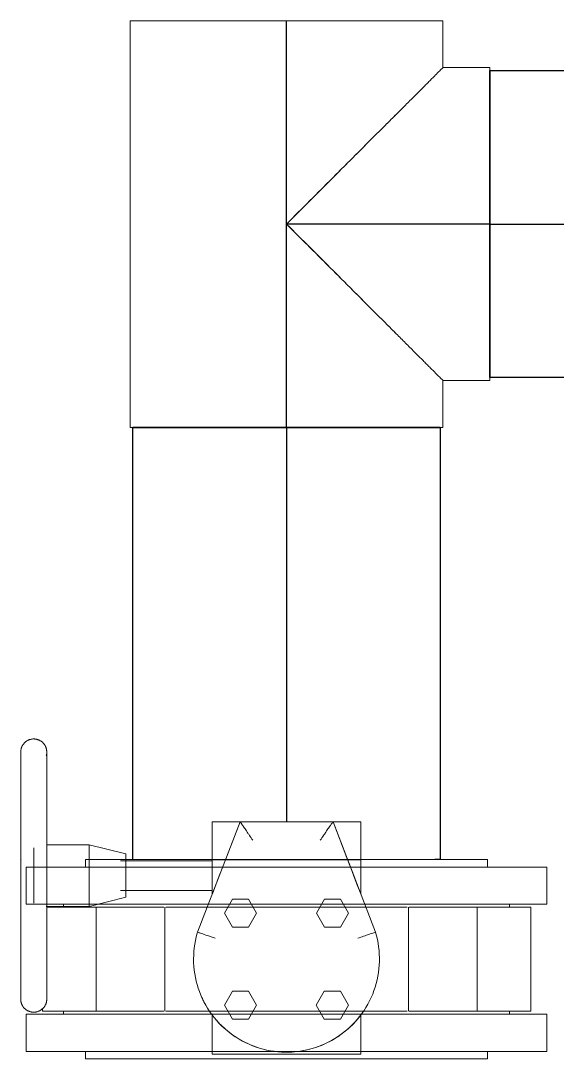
# Model space of a CAD drawing. Extents: x 0 to 160756, y 0 to 229247.
# Drawn here: x 46507 to 46796, y 70421 to 70978 of the extents above; entities that cross this region are included whole.
import ezdxf

# ---------------------------------------------------------------- set-up
doc = ezdxf.new("R2010")
doc.units = 0
doc.header["$LTSCALE"] = 10
for name, color, linetype, lineweight in [('XCM7P30CDA$0$M-PIPE--14', 252, 'Continuous', 13), ('XCM7P30CDA$0$M-PIPE--15', 252, 'Continuous', 9), ('XCM7P30CDA$0$細線', 252, 'Continuous', 5)]:
    doc.layers.add(name, color=color, linetype=linetype, lineweight=lineweight)
doc.layers.add('XCM7P30CDA$0$U-CDA-PIPE', color=252, linetype='Continuous')

# ---------------------------------------------------------------- blocks, each defined once
blk = doc.blocks.new('XCM7P30CDA$0$Butterfly-Valve-150A-手輪 - 150A-V258-閥組')
at = {"layer": 'XCM7P30CDA$0$M-PIPE--15'}
for p, q in [((166809.02, -5490.65), (166809.02, -5543.43)), ((166823.02, -5557.15), (166823.02, -5490.65)), ((166655.02, -5528.15), (166632.18, -5587.62)), ((166640.02, -5528.15), (166640.02, -5567.2)), ((166647.52, -5528.15), (166640.02, -5528.15)), ((166640.02, -5528.15), (166647.52, -5528.15)), ((166640.02, -5528.15), (166640.02, -5567.2)), ((166647.52, -5528.15), (166648.59, -5528.15)), ((166647.52, -5547.68), (166655.02, -5528.15)), ((166648.59, -5528.15), (166655.02, -5528.15)), ((166705.02, -5528.15), (166655.02, -5528.15)), ((166727.86, -5587.62), (166705.02, -5528.15)), ((166705.02, -5528.15), (166711.45, -5528.15)), ((166705.02, -5528.15), (166715.02, -5554.19)), ((166711.45, -5528.15), (166715.02, -5528.15)), ((166719.35, -5528.15), (166715.02, -5528.15)), ((166715.02, -5528.15), (166720.02, -5528.15)), ((166720.02, -5567.2), (166720.02, -5528.15)), ((166786.27, -5540.53), (166766.4, -5545.53)), ((166809.15, -5540.53), (166786.27, -5540.53)), ((166786.27, -5540.53), (166786.27, -5573.78)), ((166786.27, -5548.68), (166786.27, -5540.53)), ((166816.02, -5572.06), (166816.02, -5542.25)), ((166766.4, -5568.78), (166766.4, -5545.53)), ((166766.4, -5545.53), (166766.4, -5547.92)), ((166769.33, -5549.15), (166720.02, -5549.15)), ((166720.02, -5559.14), (166720.02, -5549.42)), ((166720.02, -5549.42), (166720.02, -5559.14)), ((166766.4, -5549.42), (166766.4, -5554.27)), ((166816.02, -5549.81), (166816.02, -5564.49)), ((166720.02, -5564.88), (166720.02, -5559.22)), ((166720.02, -5559.22), (166720.02, -5564.88)), ((166766.4, -5560.04), (166766.4, -5564.88)), ((166823.02, -5623.65), (166823.02, -5557.15)), ((166720.02, -5565.15), (166769.33, -5565.15)), ((166786.27, -5573.78), (166786.27, -5565.62)), ((166646.61, -5577.4), (166650.94, -5569.9)), ((166650.94, -5569.9), (166659.6, -5569.9)), ((166659.6, -5569.9), (166663.93, -5577.4)), ((166696.11, -5577.4), (166700.44, -5569.9)), ((166700.44, -5569.9), (166709.1, -5569.9)), ((166709.1, -5569.9), (166713.43, -5577.4)), ((166766.4, -5566.38), (166766.4, -5568.78)), ((166766.4, -5568.78), (166786.27, -5573.78)), ((166809.02, -5570.88), (166809.02, -5592.03)), ((166548.67, -5574.15), (166548.67, -5630.15)), ((166548.67, -5574.15), (166548.67, -5630.15)), ((166548.67, -5574.15), (166549.76, -5574.15)), ((166549.87, -5574.15), (166548.89, -5574.15)), ((166549.84, -5574.15), (166577.47, -5574.15)), ((166549.9, -5574.15), (166559.98, -5574.15)), ((166563.3, -5574.15), (166549.92, -5574.15)), ((166560.01, -5574.15), (166550.16, -5574.15)), ((166558.01, -5574.15), (166559.96, -5574.15)), ((166559.96, -5574.15), (166558.01, -5574.15)), ((166558.01, -5574.15), (166574.74, -5574.15)), ((166576.13, -5574.15), (166558.01, -5574.15)), ((166564.23, -5574.15), (166563.3, -5574.15)), ((166573.31, -5574.15), (166568.79, -5574.15)), ((166576.33, -5574.15), (166577.33, -5574.15)), ((166577.47, -5574.15), (166587.38, -5574.15)), ((166577.47, -5574.15), (166577.47, -5630.15)), ((166590.02, -5574.15), (166592.38, -5574.15)), ((166614.48, -5574.15), (166614.48, -5630.15)), ((166615.18, -5574.15), (166617.32, -5574.15)), ((166617.32, -5574.15), (166637.38, -5574.15)), ((166623.82, -5574.15), (166633.48, -5574.15)), ((166637.38, -5574.15), (166623.82, -5574.15)), ((166722.66, -5574.15), (166742.84, -5574.15)), ((166736.22, -5574.15), (166722.66, -5574.15)), ((166726.56, -5574.15), (166736.22, -5574.15)), ((166742.84, -5574.15), (166744.9, -5574.15)), ((166745.56, -5630.15), (166745.56, -5574.15)), ((166766.95, -5574.15), (166770.02, -5574.15)), ((166772.49, -5574.15), (166782.39, -5574.15)), ((166782.39, -5574.15), (166809.19, -5574.15)), ((166782.39, -5574.15), (166782.39, -5630.15)), ((166782.71, -5574.15), (166783.71, -5574.15)), ((166802.03, -5574.15), (166783.91, -5574.15)), ((166785.3, -5574.15), (166802.03, -5574.15)), ((166786.27, -5573.78), (166809.27, -5573.78)), ((166791.4, -5574.15), (166786.73, -5574.15)), ((166796.95, -5574.15), (166795.79, -5574.15)), ((166809.2, -5574.15), (166796.95, -5574.15)), ((166809.2, -5574.15), (166800.04, -5574.15)), ((166800.06, -5574.15), (166809.21, -5574.15)), ((166800.08, -5574.15), (166802.03, -5574.15)), ((166802.03, -5574.15), (166800.08, -5574.15)), ((166650.94, -5584.9), (166646.61, -5577.4)), ((166663.93, -5577.4), (166659.6, -5584.9)), ((166700.44, -5584.9), (166696.11, -5577.4)), ((166713.43, -5577.4), (166709.1, -5584.9)), ((166659.6, -5584.9), (166650.94, -5584.9)), ((166709.1, -5584.9), (166700.44, -5584.9)), ((166809.02, -5613.61), (166809.02, -5623.65)), ((166646.71, -5626.9), (166651.04, -5619.4)), ((166651.04, -5619.4), (166659.7, -5619.4)), ((166659.7, -5619.4), (166664.03, -5626.9)), ((166696.11, -5626.9), (166700.44, -5619.4)), ((166700.44, -5619.4), (166709.1, -5619.4)), ((166709.1, -5619.4), (166713.43, -5626.9)), ((166651.04, -5634.4), (166646.71, -5626.9)), ((166664.03, -5626.9), (166659.7, -5634.4)), ((166700.44, -5634.4), (166696.11, -5626.9)), ((166713.43, -5626.9), (166709.1, -5634.4)), ((166549.76, -5630.15), (166548.67, -5630.15)), ((166548.89, -5630.15), (166549.87, -5630.15)), ((166577.47, -5630.15), (166549.84, -5630.15)), ((166559.98, -5630.15), (166549.9, -5630.15)), ((166549.92, -5630.15), (166563.3, -5630.15)), ((166550.16, -5630.15), (166560.01, -5630.15)), ((166558.01, -5630.15), (166559.96, -5630.15)), ((166559.96, -5630.15), (166558.01, -5630.15)), ((166558.01, -5630.15), (166576.13, -5630.15)), ((166574.74, -5630.15), (166558.01, -5630.15)), ((166563.3, -5630.15), (166564.23, -5630.15)), ((166568.79, -5630.15), (166573.31, -5630.15)), ((166577.33, -5630.15), (166576.33, -5630.15)), ((166587.38, -5630.15), (166577.47, -5630.15)), ((166592.38, -5630.15), (166590.02, -5630.15)), ((166617.32, -5630.15), (166615.18, -5630.15)), ((166638.83, -5630.15), (166617.32, -5630.15)), ((166623.82, -5630.15), (166638.48, -5630.15)), ((166633.48, -5630.15), (166623.82, -5630.15)), ((166640.02, -5632.15), (166640.02, -5653.15)), ((166640.02, -5632.15), (166640.02, -5653.15)), ((166720.02, -5653.15), (166720.02, -5632.15)), ((166742.84, -5630.15), (166721.31, -5630.15)), ((166721.56, -5630.15), (166736.22, -5630.15)), ((166736.22, -5630.15), (166726.56, -5630.15)), ((166744.9, -5630.15), (166742.84, -5630.15)), ((166770.02, -5630.15), (166766.95, -5630.15)), ((166782.39, -5630.15), (166772.49, -5630.15)), ((166796.95, -5630.15), (166782.39, -5630.15)), ((166783.71, -5630.15), (166782.71, -5630.15)), ((166783.91, -5630.15), (166802.03, -5630.15)), ((166802.03, -5630.15), (166785.3, -5630.15)), ((166786.73, -5630.15), (166791.4, -5630.15)), ((166795.79, -5630.15), (166796.95, -5630.15)), ((166800.04, -5630.15), (166811.18, -5630.15)), ((166811.37, -5630.15), (166800.06, -5630.15)), ((166800.08, -5630.15), (166802.03, -5630.15)), ((166802.03, -5630.15), (166800.08, -5630.15)), ((166811.37, -5630.15), (166811.37, -5628.73)), ((166811.37, -5630.15), (166811.37, -5628.73)), ((166659.7, -5634.4), (166651.04, -5634.4)), ((166709.1, -5634.4), (166700.44, -5634.4)), ((166647.52, -5653.15), (166640.02, -5653.15)), ((166640.02, -5653.15), (166647.52, -5653.15)), ((166656.89, -5653.15), (166647.52, -5653.15)), ((166656.12, -5653.15), (166663.92, -5653.15)), ((166663.92, -5653.15), (166656.12, -5653.15)), ((166703.15, -5653.15), (166656.89, -5653.15)), ((166696.12, -5653.15), (166703.92, -5653.15)), ((166703.92, -5653.15), (166696.12, -5653.15)), ((166715.02, -5653.15), (166703.15, -5653.15)), ((166720.02, -5653.15), (166715.02, -5653.15)), ((166715.02, -5653.15), (166719.35, -5653.15))]:
    blk.add_line(p, q, dxfattribs=at)
at = {"layer": 'XCM7P30CDA$0$M-PIPE--15', "flags": 128}
for points in [[(166809.02, -5490.65), (166809.03, -5490.37), (166809.04, -5490.09), (166809.07, -5489.81), (166809.11, -5489.54), (166809.16, -5489.26), (166809.22, -5488.99), (166809.29, -5488.72), (166809.38, -5488.45), (166809.47, -5488.19), (166809.57, -5487.93), (166809.69, -5487.67), (166809.81, -5487.42), (166809.95, -5487.17), (166810.09, -5486.93), (166810.24, -5486.7), (166810.41, -5486.47), (166810.58, -5486.25), (166810.76, -5486.04), (166810.95, -5485.83), (166811.14, -5485.63), (166811.35, -5485.44), (166811.56, -5485.26), (166811.78, -5485.08), (166812.01, -5484.92), (166812.24, -5484.76), (166812.48, -5484.62), (166812.72, -5484.48), (166812.97, -5484.35), (166813.23, -5484.23), (166813.48, -5484.13), (166813.75, -5484.03), (166814.01, -5483.95), (166814.28, -5483.87), (166814.56, -5483.81), (166814.83, -5483.75), (166815.11, -5483.71), (166815.39, -5483.68), (166815.67, -5483.66), (166815.95, -5483.65), (166816.02, -5483.65)], [(166816.02, -5483.65), (166816.3, -5483.66), (166816.58, -5483.67), (166816.86, -5483.7), (166817.14, -5483.74), (166817.41, -5483.79), (166817.68, -5483.85), (166817.96, -5483.92), (166818.22, -5484.01), (166818.49, -5484.1), (166818.75, -5484.2), (166819, -5484.32), (166819.25, -5484.44), (166819.5, -5484.58), (166819.74, -5484.72), (166819.97, -5484.87), (166820.2, -5485.04), (166820.42, -5485.21), (166820.64, -5485.39), (166820.84, -5485.58), (166821.04, -5485.78), (166821.23, -5485.98), (166821.42, -5486.19), (166821.59, -5486.41), (166821.76, -5486.64), (166821.91, -5486.87), (166822.06, -5487.11), (166822.19, -5487.35), (166822.32, -5487.6), (166822.44, -5487.86), (166822.54, -5488.12), (166822.64, -5488.38), (166822.73, -5488.64), (166822.8, -5488.91), (166822.87, -5489.19), (166822.92, -5489.46), (166822.96, -5489.74), (166822.99, -5490.02), (166823.01, -5490.3), (166823.02, -5490.58), (166823.02, -5490.65)], [(166809.02, -5490.65), (166809.02, -5490.71), (166809.02, -5490.86), (166809.02, -5491.13), (166809.02, -5491.5), (166809.02, -5491.98), (166809.02, -5492.56), (166809.02, -5493.24), (166809.02, -5494.03), (166809.02, -5494.91), (166809.02, -5495.9), (166809.02, -5496.99), (166809.02, -5498.17), (166809.02, -5499.44), (166809.02, -5500.81), (166809.02, -5502.27), (166809.02, -5503.81), (166809.02, -5505.44), (166809.02, -5507.16), (166809.02, -5508.95), (166809.02, -5510.82), (166809.02, -5512.77), (166809.02, -5514.78), (166809.02, -5516.86), (166809.02, -5519.01), (166809.02, -5521.22), (166809.02, -5523.49), (166809.02, -5525.81), (166809.02, -5528.18), (166809.02, -5530.6), (166809.02, -5533.06), (166809.02, -5535.55), (166809.02, -5538.09), (166809.02, -5540.65), (166809.02, -5543.24), (166809.02, -5545.85), (166809.02, -5548.48), (166809.02, -5551.12), (166809.02, -5553.78), (166809.02, -5556.43), (166809.02, -5559.09), (166809.02, -5561.75), (166809.02, -5564.4), (166809.02, -5567.04), (166809.02, -5569.66), (166809.02, -5572.26), (166809.02, -5574.84), (166809.02, -5577.39), (166809.02, -5579.9), (166809.02, -5582.39), (166809.02, -5584.83), (166809.02, -5587.22), (166809.02, -5589.57), (166809.02, -5591.87), (166809.02, -5594.11), (166809.02, -5596.29), (166809.02, -5598.41), (166809.02, -5600.46), (166809.02, -5602.44), (166809.02, -5604.35), (166809.02, -5606.19), (166809.02, -5607.95), (166809.02, -5609.62), (166809.02, -5611.21), (166809.02, -5612.72), (166809.02, -5614.14), (166809.02, -5615.46), (166809.02, -5616.69), (166809.02, -5617.83), (166809.02, -5618.87), (166809.02, -5619.81), (166809.02, -5620.65), (166809.02, -5621.39), (166809.02, -5622.03), (166809.02, -5622.56), (166809.02, -5622.99), (166809.02, -5623.31), (166809.02, -5623.53), (166809.02, -5623.64), (166809.02, -5623.65)], [(166809.02, -5498.8), (166809.02, -5497.61), (166809.02, -5496.47), (166809.02, -5495.44), (166809.02, -5494.49), (166809.02, -5493.65), (166809.02, -5492.91), (166809.02, -5492.28), (166809.02, -5491.75), (166809.02, -5491.32), (166809.02, -5490.99), (166809.02, -5490.78), (166809.02, -5490.67), (166809.02, -5490.65)], [(166823.02, -5623.65), (166823.02, -5623.6), (166823.02, -5623.44), (166823.02, -5623.17), (166823.02, -5622.8), (166823.02, -5622.33), (166823.02, -5621.75), (166823.02, -5621.06), (166823.02, -5620.28), (166823.02, -5619.39), (166823.02, -5618.4), (166823.02, -5617.32), (166823.02, -5616.14), (166823.02, -5614.86), (166823.02, -5613.49), (166823.02, -5612.04), (166823.02, -5610.49), (166823.02, -5608.86), (166823.02, -5607.15), (166823.02, -5605.35), (166823.02, -5603.48), (166823.02, -5601.54), (166823.02, -5599.52), (166823.02, -5597.44), (166823.02, -5595.29), (166823.02, -5593.08), (166823.02, -5590.82), (166823.02, -5588.5), (166823.02, -5586.12), (166823.02, -5583.71), (166823.02, -5581.25), (166823.02, -5578.75), (166823.02, -5576.22), (166823.02, -5573.66), (166823.02, -5571.07), (166823.02, -5568.45), (166823.02, -5565.83), (166823.02, -5563.18), (166823.02, -5560.53), (166823.02, -5557.87), (166823.02, -5555.21), (166823.02, -5552.55), (166823.02, -5549.9), (166823.02, -5547.27), (166823.02, -5544.64), (166823.02, -5542.04), (166823.02, -5539.47), (166823.02, -5536.92), (166823.02, -5534.4), (166823.02, -5531.92), (166823.02, -5529.48), (166823.02, -5527.08), (166823.02, -5524.73), (166823.02, -5522.44), (166823.02, -5520.2), (166823.02, -5518.02), (166823.02, -5515.9), (166823.02, -5513.85), (166823.02, -5511.86), (166823.02, -5509.95), (166823.02, -5508.12), (166823.02, -5506.36), (166823.02, -5504.68), (166823.02, -5503.09), (166823.02, -5501.59), (166823.02, -5500.17), (166823.02, -5498.84), (166823.02, -5497.61), (166823.02, -5496.47), (166823.02, -5495.44), (166823.02, -5494.49), (166823.02, -5493.65), (166823.02, -5492.91), (166823.02, -5492.28), (166823.02, -5491.75), (166823.02, -5491.32), (166823.02, -5490.99), (166823.02, -5490.78), (166823.02, -5490.67), (166823.02, -5490.65)], [(166823.02, -5490.65), (166823.02, -5490.71), (166823.02, -5490.86), (166823.02, -5491.13), (166823.02, -5491.5), (166823.02, -5491.98), (166823.02, -5492.56), (166823.02, -5493.24), (166823.02, -5494.03), (166823.02, -5494.91), (166823.02, -5495.9), (166823.02, -5496.99), (166823.02, -5498.17), (166823.02, -5499.44), (166823.02, -5500.81), (166823.02, -5502.27), (166823.02, -5503.81), (166823.02, -5505.44), (166823.02, -5507.16), (166823.02, -5508.95), (166823.02, -5510.82), (166823.02, -5512.77), (166823.02, -5514.78), (166823.02, -5516.86), (166823.02, -5519.01), (166823.02, -5521.22), (166823.02, -5523.49), (166823.02, -5525.81), (166823.02, -5528.18), (166823.02, -5530.6), (166823.02, -5533.06), (166823.02, -5535.55), (166823.02, -5538.09), (166823.02, -5540.65), (166823.02, -5543.24), (166823.02, -5545.85), (166823.02, -5548.48), (166823.02, -5551.12), (166823.02, -5553.78), (166823.02, -5556.43), (166823.02, -5559.09)], [(166809.02, -5528.97), (166809.02, -5527.08), (166809.02, -5524.73), (166809.02, -5522.44), (166809.02, -5520.2), (166809.02, -5518.02), (166809.02, -5515.9), (166809.02, -5513.85), (166809.02, -5511.86), (166809.02, -5509.95), (166809.02, -5508.12), (166809.02, -5506.36), (166809.02, -5504.68), (166809.02, -5503.09), (166809.02, -5501.59), (166809.02, -5500.17), (166809.02, -5498.84)], [(166809.02, -5540.53), (166809.02, -5539.47), (166809.02, -5536.92), (166809.02, -5534.4), (166809.02, -5531.92), (166809.02, -5529.48)], [(166647.52, -5547.68), (166646.22, -5551.07), (166644.96, -5554.36), (166643.77, -5557.44), (166642.7, -5560.23), (166641.78, -5562.64), (166641.03, -5564.59), (166640.47, -5566.03), (166640.13, -5566.91)], [(166643.11, -5559.15), (166644.42, -5555.76), (166645.94, -5551.8), (166647.52, -5547.68)], [(166822.85, -5548.61), (166822.91, -5549.03), (166822.97, -5549.45), (166823, -5549.87), (166823.02, -5550.3), (166823.02, -5550.53)], [(166715.02, -5554.19), (166715.89, -5556.45), (166716.73, -5558.64)], [(166716.73, -5558.64), (166715.89, -5556.45), (166715.02, -5554.19)], [(166823.02, -5556.69), (166823.02, -5556.43), (166823.02, -5556.17), (166823.02, -5555.91), (166823.02, -5555.65), (166823.02, -5555.39), (166823.02, -5555.14), (166823.02, -5554.89), (166823.02, -5554.64), (166823.02, -5554.4), (166823.02, -5554.16), (166823.02, -5553.92), (166823.02, -5553.69), (166823.02, -5553.47), (166823.02, -5553.25), (166823.02, -5553.04), (166823.02, -5552.84), (166823.02, -5552.64), (166823.02, -5552.45), (166823.02, -5552.27), (166823.02, -5552.09), (166823.02, -5551.92), (166823.02, -5551.77), (166823.02, -5551.62), (166823.02, -5551.48), (166823.02, -5551.34), (166823.02, -5551.22), (166823.02, -5551.11), (166823.02, -5551), (166823.02, -5550.91), (166823.02, -5550.83), (166823.02, -5550.75), (166823.02, -5550.69), (166823.02, -5550.64), (166823.02, -5550.59), (166823.02, -5550.56), (166823.02, -5550.54), (166823.02, -5550.53), (166823.02, -5550.53)], [(166823.02, -5550.53), (166823.02, -5550.53), (166823.02, -5550.55), (166823.02, -5550.57), (166823.02, -5550.61), (166823.02, -5550.66), (166823.02, -5550.72), (166823.02, -5550.79), (166823.02, -5550.86), (166823.02, -5550.95), (166823.02, -5551.05), (166823.02, -5551.16), (166823.02, -5551.28), (166823.02, -5551.4), (166823.02, -5551.54), (166823.02, -5551.68), (166823.02, -5551.84), (166823.02, -5552), (166823.02, -5552.17), (166823.02, -5552.35), (166823.02, -5552.54), (166823.02, -5552.73), (166823.02, -5552.93), (166823.02, -5553.14), (166823.02, -5553.35), (166823.02, -5553.57), (166823.02, -5553.8), (166823.02, -5554.03), (166823.02, -5554.27), (166823.02, -5554.51), (166823.02, -5554.75), (166823.02, -5555), (166823.02, -5555.25), (166823.02, -5555.51), (166823.02, -5555.77), (166823.02, -5556.03), (166823.02, -5556.29), (166823.02, -5556.55), (166823.02, -5556.82)], [(166640.02, -5567.2), (166640.77, -5565.25), (166641.78, -5562.61), (166643.01, -5559.41)], [(166716.93, -5559.15), (166717.52, -5560.7), (166718.23, -5562.55), (166718.85, -5564.16), (166719.35, -5565.46), (166719.72, -5566.42), (166719.94, -5567.01)], [(166719.94, -5567.01), (166719.72, -5566.42), (166719.35, -5565.46), (166718.85, -5564.16), (166718.23, -5562.55), (166717.52, -5560.7), (166716.93, -5559.15)], [(166823.02, -5559.14), (166823.02, -5561.75), (166823.02, -5564.4), (166823.02, -5567.04), (166823.02, -5569.66), (166823.02, -5572.26), (166823.02, -5574.84), (166823.02, -5577.39), (166823.02, -5579.9), (166823.02, -5582.39), (166823.02, -5584.83), (166823.02, -5587.22), (166823.02, -5589.31)], [(166823.02, -5559.67), (166823.02, -5559.91), (166823.02, -5560.15), (166823.02, -5560.38), (166823.02, -5560.61), (166823.02, -5560.83), (166823.02, -5561.05), (166823.02, -5561.26), (166823.02, -5561.47), (166823.02, -5561.66), (166823.02, -5561.85), (166823.02, -5562.04), (166823.02, -5562.21), (166823.02, -5562.38), (166823.02, -5562.54), (166823.02, -5562.69), (166823.02, -5562.83), (166823.02, -5562.96), (166823.02, -5563.08), (166823.02, -5563.2), (166823.02, -5563.3), (166823.02, -5563.39), (166823.02, -5563.48), (166823.02, -5563.55), (166823.02, -5563.62), (166823.02, -5563.67), (166823.02, -5563.71), (166823.02, -5563.74), (166823.02, -5563.76), (166823.02, -5563.78), (166823.02, -5563.78)], [(166823.02, -5563.78), (166823.02, -5563.77), (166823.02, -5563.76), (166823.02, -5563.73), (166823.02, -5563.69), (166823.02, -5563.64), (166823.02, -5563.59), (166823.02, -5563.52), (166823.02, -5563.44), (166823.02, -5563.35), (166823.02, -5563.25), (166823.02, -5563.15), (166823.02, -5563.03), (166823.02, -5562.9), (166823.02, -5562.77), (166823.02, -5562.62), (166823.02, -5562.47), (166823.02, -5562.3), (166823.02, -5562.13), (166823.02, -5561.95), (166823.02, -5561.77), (166823.02, -5561.57), (166823.02, -5561.37), (166823.02, -5561.17), (166823.02, -5560.95), (166823.02, -5560.73), (166823.02, -5560.51), (166823.02, -5560.27), (166823.02, -5560.04), (166823.02, -5559.8)], [(166823.02, -5563.78), (166823.01, -5564.2), (166822.99, -5564.63)], [(166809.02, -5592.03), (166809.02, -5590.82), (166809.02, -5588.5), (166809.02, -5586.12), (166809.02, -5583.71), (166809.02, -5581.25), (166809.02, -5578.75), (166809.02, -5576.22), (166809.02, -5573.78)], [(166632.18, -5587.62), (166631.64, -5589.54), (166631.17, -5591.49), (166630.78, -5593.45), (166630.48, -5595.42), (166630.25, -5597.41), (166630.1, -5599.41), (166630.03, -5601.4), (166630.04, -5603.4), (166630.13, -5605.4), (166630.3, -5607.39), (166630.55, -5609.38), (166630.87, -5611.35), (166631.28, -5613.31), (166631.77, -5615.25), (166632.33, -5617.17), (166632.97, -5619.06), (166633.68, -5620.93), (166634.47, -5622.77), (166635.33, -5624.57), (166636.26, -5626.34), (166637.27, -5628.07), (166638.34, -5629.76), (166639.47, -5631.41), (166640.68, -5633.01), (166641.94, -5634.56), (166643.27, -5636.05), (166644.65, -5637.49), (166646.09, -5638.88), (166647.59, -5640.21), (166649.14, -5641.47), (166650.74, -5642.68), (166652.38, -5643.82), (166654.07, -5644.89), (166655.8, -5645.89), (166657.57, -5646.83), (166659.37, -5647.69), (166661.21, -5648.48), (166663.08, -5649.19), (166664.97, -5649.83), (166666.89, -5650.4), (166668.83, -5650.88), (166670.79, -5651.29), (166672.76, -5651.62), (166674.74, -5651.87), (166676.74, -5652.04), (166678.73, -5652.14), (166680.73, -5652.15), (166682.73, -5652.08), (166684.73, -5651.93), (166686.71, -5651.7), (166688.69, -5651.39), (166690.65, -5651.01), (166692.6, -5650.54), (166694.52, -5650), (166696.42, -5649.38), (166698.3, -5648.69), (166700.15, -5647.92), (166701.96, -5647.08), (166703.74, -5646.17), (166705.48, -5645.18), (166707.18, -5644.13), (166708.84, -5643.01), (166710.45, -5641.83), (166712.01, -5640.58), (166713.52, -5639.27), (166714.98, -5637.9), (166716.38, -5636.47), (166717.72, -5634.99), (166719.01, -5633.46), (166720.23, -5631.87), (166721.38, -5630.24), (166722.47, -5628.57), (166723.5, -5626.85), (166724.45, -5625.09), (166725.33, -5623.29), (166726.14, -5621.46), (166726.88, -5619.6), (166727.54, -5617.72), (166728.12, -5615.8), (166728.63, -5613.87), (166729.06, -5611.92), (166729.41, -5609.95), (166729.68, -5607.97), (166729.87, -5605.98), (166729.99, -5603.98), (166730.02, -5601.98), (166729.97, -5599.98), (166729.85, -5597.98), (166729.64, -5596), (166729.35, -5594.02), (166728.99, -5592.05), (166728.55, -5590.1), (166728.03, -5588.17), (166727.86, -5587.62)], [(166823.02, -5589.57), (166823.02, -5591.87), (166823.02, -5594.11), (166823.02, -5596.29), (166823.02, -5598.41), (166823.02, -5600.46), (166823.02, -5602.44), (166823.02, -5604.35), (166823.02, -5606.19), (166823.02, -5607.95), (166823.02, -5609.62), (166823.02, -5611.21), (166823.02, -5612.72), (166823.02, -5614.14), (166823.02, -5615.46), (166823.02, -5616.69), (166823.02, -5617.83), (166823.02, -5618.87), (166823.02, -5619.81), (166823.02, -5620.65), (166823.02, -5621.39), (166823.02, -5622.03), (166823.02, -5622.56), (166823.02, -5622.99), (166823.02, -5623.31), (166823.02, -5623.53), (166823.02, -5623.64), (166823.02, -5623.65)], [(166809.02, -5623.65), (166809.02, -5623.6), (166809.02, -5623.44), (166809.02, -5623.17), (166809.02, -5622.8), (166809.02, -5622.33), (166809.02, -5621.75), (166809.02, -5621.06), (166809.02, -5620.28), (166809.02, -5619.39), (166809.02, -5618.4), (166809.02, -5617.32), (166809.02, -5616.14), (166809.02, -5614.86), (166809.02, -5613.61)], [(166816.02, -5630.65), (166815.74, -5630.65), (166815.46, -5630.63), (166815.18, -5630.6), (166814.91, -5630.56), (166814.63, -5630.51), (166814.36, -5630.45), (166814.09, -5630.38), (166813.82, -5630.3), (166813.55, -5630.2), (166813.29, -5630.1), (166813.04, -5629.99), (166812.79, -5629.86), (166812.54, -5629.73), (166812.3, -5629.58), (166812.07, -5629.43), (166811.84, -5629.27), (166811.62, -5629.1), (166811.41, -5628.91), (166811.2, -5628.73), (166811, -5628.53), (166810.81, -5628.32), (166810.63, -5628.11), (166810.45, -5627.89), (166810.29, -5627.67), (166810.13, -5627.43), (166809.98, -5627.2), (166809.85, -5626.95), (166809.72, -5626.7), (166809.6, -5626.45), (166809.5, -5626.19), (166809.4, -5625.93), (166809.31, -5625.66), (166809.24, -5625.39), (166809.18, -5625.12), (166809.12, -5624.84), (166809.08, -5624.56), (166809.05, -5624.29), (166809.03, -5624.01), (166809.02, -5623.73), (166809.02, -5623.65)], [(166823.02, -5623.65), (166823.02, -5623.93), (166823, -5624.21), (166822.97, -5624.49), (166822.93, -5624.77), (166822.88, -5625.04), (166822.82, -5625.32), (166822.75, -5625.59), (166822.67, -5625.85), (166822.57, -5626.12), (166822.47, -5626.38), (166822.35, -5626.63), (166822.23, -5626.88), (166822.1, -5627.13), (166821.95, -5627.37), (166821.8, -5627.6), (166821.64, -5627.83), (166821.46, -5628.05), (166821.28, -5628.27), (166821.09, -5628.47), (166820.9, -5628.67), (166820.69, -5628.86), (166820.48, -5629.05), (166820.26, -5629.22), (166820.04, -5629.39), (166819.8, -5629.54), (166819.56, -5629.69), (166819.32, -5629.83), (166819.07, -5629.95), (166818.82, -5630.07), (166818.56, -5630.18), (166818.29, -5630.27), (166818.03, -5630.36), (166817.76, -5630.43), (166817.49, -5630.5), (166817.21, -5630.55), (166816.93, -5630.59), (166816.66, -5630.62), (166816.38, -5630.64), (166816.1, -5630.65), (166816.02, -5630.65)]]:
    blk.add_lwpolyline(points, dxfattribs=at)
at = {"layer": 'XCM7P30CDA$0$M-PIPE--15'}
for start, end in [(178.8751, 180), (180, 181.7976), (358.3604, 0), (0, 1.2346), (204.8175, 206.6457), (332.6533, 335.6612), (229.4584, 314.427)]:
    blk.add_arc((166680.02, -5602.15), 50, start, end, dxfattribs=at)
for points, knots in [([(166809.34, -5492.79), (166809.27, -5492.54), (166809.09, -5491.82), (166809.02, -5491.11), (166809.02, -5490.65)], [0.7771678, 0.7771678, 0.7771678, 0.7771678, 0.8571429, 1, 1, 1, 1]), ([(166809.02, -5490.65), (166809.02, -5491.11), (166809.09, -5491.82), (166809.27, -5492.54), (166809.34, -5492.79)], [0, 0, 0, 0, 0.1428571, 0.2228322, 0.2228322, 0.2228322, 0.2228322]), ([(166661.89, -5538.15), (166661.3, -5537.27), (166660.39, -5535.97), (166659.25, -5534.31), (166658.45, -5533.14), (166657.7, -5532.05), (166657.02, -5531.06), (166656.42, -5530.2), (166655.76, -5529.22), (166655.18, -5528.38), (166655.02, -5528.15), (166655.02, -5528.15)], [0, 0, 0, 0, 0.166667, 0.25, 0.333333, 0.416667, 0.5, 0.583333, 0.666667, 0.833333, 1, 1, 1, 1]), ([(166698.15, -5538.15), (166698.76, -5537.28), (166699.65, -5535.97), (166700.79, -5534.31), (166701.6, -5533.14), (166702.34, -5532.05), (166703.02, -5531.06), (166703.62, -5530.2), (166704.28, -5529.22), (166704.86, -5528.38), (166705.02, -5528.15), (166705.02, -5528.15)], [0, 0, 0, 0, 0.166667, 0.25, 0.333333, 0.416667, 0.5, 0.583333, 0.666667, 0.833333, 1, 1, 1, 1]), ([(166632.18, -5587.62), (166632.18, -5587.62), (166632.83, -5587.84), (166635.32, -5588.69), (166638.47, -5589.77), (166640.59, -5590.49), (166641.65, -5590.85)], [0, 0, 0, 0, 0.285714, 0.571429, 0.785714, 1, 1, 1, 1]), ([(166718.39, -5590.85), (166719.1, -5590.61), (166720.51, -5590.13), (166723.21, -5589.21), (166725.76, -5588.34), (166727.5, -5587.74), (166727.86, -5587.62), (166727.86, -5587.62)], [0, 0, 0, 0, 0.142857, 0.285714, 0.571429, 0.785714, 1, 1, 1, 1]), ([(166645.67, -5638.49), (166645.08, -5637.92), (166644.07, -5636.92), (166643.05, -5635.82), (166642.5, -5635.2), (166642.14, -5634.79), (166641.7, -5634.27), (166641.21, -5633.68), (166640.63, -5632.95), (166640.25, -5632.46), (166640.02, -5632.15)], [0.2, 0.2, 0.2, 0.2, 0.4, 0.55, 0.5875, 0.625, 0.7, 0.775, 0.85, 1, 1, 1, 1]), ([(166640.02, -5632.15), (166640.03, -5632.17), (166640.07, -5632.22), (166640.18, -5632.37), (166640.29, -5632.51), (166640.43, -5632.69), (166640.61, -5632.92), (166640.77, -5633.13), (166640.91, -5633.3), (166641.01, -5633.43), (166641.12, -5633.57), (166641.28, -5633.76), (166641.48, -5634), (166641.74, -5634.32), (166642.01, -5634.63), (166642.29, -5634.96), (166642.68, -5635.4), (166643.4, -5636.2), (166644.51, -5637.37), (166645.97, -5638.78), (166646.99, -5639.7), (166647.52, -5640.15)], [0, 0, 0, 0, 0.071429, 0.107143, 0.142857, 0.178571, 0.214286, 0.25, 0.267857, 0.285714, 0.303571, 0.321429, 0.357143, 0.392857, 0.428571, 0.464286, 0.5, 0.571429, 0.714286, 0.857143, 1, 1, 1, 1]), ([(166715.02, -5637.86), (166715.7, -5637.19), (166716.68, -5636.18), (166717.64, -5635.09), (166718.06, -5634.61), (166718.26, -5634.36), (166718.46, -5634.13), (166718.68, -5633.86), (166718.92, -5633.56), (166719.14, -5633.29), (166719.3, -5633.1), (166719.44, -5632.91), (166719.62, -5632.68), (166719.76, -5632.49), (166719.85, -5632.38), (166719.92, -5632.28), (166719.99, -5632.19), (166720.02, -5632.16), (166720.02, -5632.15)], [0, 0, 0, 0, 0.285714, 0.428571, 0.464286, 0.5, 0.535714, 0.571429, 0.625, 0.678571, 0.705357, 0.732143, 0.785714, 0.839286, 0.866071, 0.892857, 0.946429, 1, 1, 1, 1]), ([(166719.83, -5632.41), (166719.8, -5632.45), (166719.73, -5632.53), (166719.61, -5632.69), (166719.5, -5632.84), (166719.4, -5632.96), (166719.33, -5633.05), (166719.26, -5633.15), (166719.15, -5633.28), (166719.01, -5633.46), (166718.83, -5633.68), (166718.65, -5633.9), (166718.46, -5634.13), (166718.2, -5634.44), (166717.71, -5635.01), (166716.97, -5635.84), (166716.02, -5636.86), (166715.36, -5637.53), (166715.02, -5637.86)], [0.1428571, 0.1428571, 0.1428571, 0.1428571, 0.1785714, 0.2142857, 0.25, 0.2678571, 0.2857143, 0.3035714, 0.3214286, 0.3571429, 0.3928571, 0.4285714, 0.4642857, 0.5, 0.5714286, 0.7142857, 0.8571429, 1, 1, 1, 1])]:
    blk.add_open_spline(points, degree=3, knots=knots, dxfattribs=at)
for points in [[(166822.96, -5622.69), (166823, -5623.01), (166823.02, -5623.33), (166823.02, -5623.65)], [(166823.02, -5623.65), (166823.02, -5623.33), (166823, -5623.01), (166822.96, -5622.69)], [(166647.52, -5640.15), (166646.99, -5639.69), (166646.47, -5639.23), (166645.97, -5638.77)]]:
    blk.add_open_spline(points, degree=3, dxfattribs=at)
blk = doc.blocks.new('XCM7P30CDA$0$标准异径三通 - 标准异径三通-V275-閥組')
at = {"layer": 'XCM7P30CDA$0$M-PIPE--14'}
for p, q in [((166595.87, -5097.23), (166595.87, -5122.47)), ((166595.87, -5097.23), (166764.17, -5097.23)), ((166764.17, -5097.23), (166595.87, -5097.23)), ((166764.17, -5316.02), (166764.17, -5097.23)), ((166595.87, -5122.47), (166570.63, -5122.47)), ((166570.63, -5290.77), (166570.63, -5122.47)), ((166570.63, -5122.47), (166570.63, -5290.77)), ((166570.63, -5290.77), (166595.87, -5290.77)), ((166595.87, -5290.77), (166595.87, -5316.02)), ((166595.87, -5316.02), (166764.17, -5316.02)), ((166764.17, -5316.02), (166595.87, -5316.02))]:
    blk.add_line(p, q, dxfattribs=at)
for points, knots in [([(166680.02, -5206.62), (166675.83, -5202.4), (166667.4, -5194.02), (166654.93, -5181.53), (166642.75, -5169.36), (166633.03, -5159.64), (166625.64, -5152.24), (166620.35, -5146.95), (166616.18, -5142.79), (166613.03, -5139.61), (166610.77, -5137.37), (166608.61, -5135.23), (166606.58, -5133.19), (166604.69, -5131.27), (166602.94, -5129.55), (166601.36, -5127.98), (166599.47, -5126.07), (166596.84, -5123.43), (166595.87, -5122.53), (166595.87, -5122.47)], [0, 0, 0, 0, 0.111111, 0.222222, 0.333333, 0.444444, 0.5, 0.555556, 0.611111, 0.638889, 0.666667, 0.694444, 0.722222, 0.75, 0.777778, 0.805556, 0.833333, 0.888889, 1, 1, 1, 1]), ([(166595.87, -5122.47), (166595.87, -5122.53), (166596.84, -5123.43), (166599.47, -5126.07), (166601.36, -5127.98), (166602.94, -5129.55), (166604.69, -5131.27), (166606.58, -5133.19), (166608.61, -5135.23), (166610.77, -5137.37), (166613.03, -5139.61), (166615.39, -5141.99), (166617.84, -5144.46), (166620.59, -5147.2), (166623.66, -5150.24), (166627.03, -5153.64), (166630.5, -5157.11), (166635.24, -5161.82), (166641.31, -5167.93), (166651.34, -5177.93), (166664.23, -5190.87), (166674.78, -5201.35), (166680.02, -5206.62)], [0, 0, 0, 0, 0.111111, 0.166667, 0.194444, 0.222222, 0.25, 0.277778, 0.305556, 0.333333, 0.361111, 0.388889, 0.416667, 0.444444, 0.479167, 0.513889, 0.548611, 0.583333, 0.652778, 0.722222, 0.861111, 1, 1, 1, 1]), ([(166595.87, -5290.77), (166595.87, -5290.72), (166596.84, -5289.82), (166599.47, -5287.18), (166601.36, -5285.27), (166602.94, -5283.7), (166604.69, -5281.98), (166606.58, -5280.06), (166608.61, -5278.02), (166610.77, -5275.88), (166613.03, -5273.64), (166615.39, -5271.26), (166617.84, -5268.79), (166620.59, -5266.05), (166623.66, -5263.01), (166627.03, -5259.61), (166630.5, -5256.14), (166635.24, -5251.43), (166641.31, -5245.32), (166651.34, -5235.32), (166664.23, -5222.38), (166674.78, -5211.9), (166680.02, -5206.62)], [0, 0, 0, 0, 0.111111, 0.166667, 0.194444, 0.222222, 0.25, 0.277778, 0.305556, 0.333333, 0.361111, 0.388889, 0.416667, 0.444444, 0.479167, 0.513889, 0.548611, 0.583333, 0.652778, 0.722222, 0.861111, 1, 1, 1, 1]), ([(166680.02, -5206.62), (166675.83, -5210.85), (166667.4, -5219.23), (166654.93, -5231.72), (166642.75, -5243.89), (166633.03, -5253.61), (166625.64, -5261.01), (166620.35, -5266.3), (166616.18, -5270.46), (166613.03, -5273.64), (166610.77, -5275.88), (166608.61, -5278.02), (166606.58, -5280.06), (166604.69, -5281.98), (166602.94, -5283.7), (166601.36, -5285.27), (166599.47, -5287.18), (166596.84, -5289.82), (166595.87, -5290.72), (166595.87, -5290.77)], [0, 0, 0, 0, 0.111111, 0.222222, 0.333333, 0.444444, 0.5, 0.555556, 0.611111, 0.638889, 0.666667, 0.694444, 0.722222, 0.75, 0.777778, 0.805556, 0.833333, 0.888889, 1, 1, 1, 1])]:
    blk.add_open_spline(points, degree=3, knots=knots, dxfattribs=at)
blk = doc.blocks.new('XCM7P30CDA$0$閥門法蘭 - 標準-V292-閥組')
at = {"layer": 'XCM7P30CDA$0$M-PIPE--15'}
for p, q in [((166540.02, -4843.63), (166540.02, -4863.63)), ((166540.02, -4843.63), (166639.56, -4843.63)), ((166639.56, -4843.63), (166540.02, -4843.63)), ((166560.02, -4842.04), (166560.02, -4843.63)), ((166560.02, -4843.63), (166639.41, -4843.63)), ((166639.41, -4843.63), (166560.02, -4843.63)), ((166572.51, -4842.04), (166576.1, -4842.04)), ((166577.25, -4842.04), (166614.07, -4842.04)), ((166720.2, -4843.63), (166820.02, -4843.63)), ((166820.02, -4843.63), (166720.2, -4843.63)), ((166720.36, -4843.63), (166800.02, -4843.63)), ((166800.02, -4843.63), (166720.36, -4843.63)), ((166745.95, -4842.04), (166782.64, -4842.04)), ((166783.94, -4842.04), (166787.29, -4842.04)), ((166800.02, -4843.63), (166800.02, -4842.04)), ((166820.02, -4863.63), (166820.02, -4843.63)), ((166540.02, -4863.63), (166639.87, -4863.63)), ((166639.87, -4863.63), (166540.02, -4863.63)), ((166571.87, -4863.63), (166571.87, -4867.63)), ((166571.87, -4863.63), (166639.69, -4863.63)), ((166639.69, -4863.63), (166571.87, -4863.63)), ((166720.17, -4863.63), (166820.02, -4863.63)), ((166820.02, -4863.63), (166720.17, -4863.63)), ((166720.36, -4863.63), (166788.17, -4863.63)), ((166788.17, -4863.63), (166720.36, -4863.63)), ((166788.17, -4867.63), (166788.17, -4863.63)), ((166571.87, -4867.63), (166596.75, -4867.63)), ((166788.17, -4867.63), (166571.87, -4867.63)), ((166721.36, -4867.63), (166721.68, -4867.63)), ((166763.29, -4867.63), (166788.17, -4867.63))]:
    blk.add_line(p, q, dxfattribs=at)
at = {"layer": 'XCM7P30CDA$0$細線'}
for p, q in [((166638.5, -4842.04), (166721.64, -4842.04)), ((166639.6, -4843.63), (166720.15, -4843.63)), ((166720.13, -4863.63), (166639.92, -4863.63))]:
    blk.add_line(p, q, dxfattribs=at)
blk = doc.blocks.new('XCM7P30CDA$0$閥門法蘭 - 標準-V293-閥組')
at = {"layer": 'XCM7P30CDA$0$M-PIPE--15'}
for p, q in [((166571.87, -4760.45), (166571.87, -4764.45)), ((166571.87, -4760.45), (166639.73, -4760.45)), ((166596.75, -4760.45), (166571.87, -4760.45)), ((166720.25, -4760.45), (166767.12, -4760.45)), ((166721.68, -4760.45), (166721.36, -4760.45)), ((166767.12, -4760.45), (166763.29, -4760.45)), ((166540.02, -4764.45), (166540.02, -4784.45)), ((166540.02, -4764.45), (166639.93, -4764.45)), ((166639.93, -4764.45), (166540.02, -4764.45)), ((166571.87, -4764.45), (166639.74, -4764.45)), ((166639.74, -4764.45), (166571.87, -4764.45)), ((166540.02, -4784.45), (166637.72, -4784.45)), ((166637.72, -4784.45), (166540.02, -4784.45)), ((166560.02, -4784.45), (166560.02, -4786.04)), ((166637.6, -4784.45), (166560.02, -4784.45)), ((166560.02, -4784.45), (166637.6, -4784.45)), ((166722.32, -4784.45), (166781.81, -4784.45)), ((166781.81, -4784.45), (166722.32, -4784.45)), ((166781.83, -4784.45), (166722.44, -4784.45)), ((166722.44, -4784.45), (166781.83, -4784.45)), ((166576.1, -4786.04), (166572.51, -4786.04)), ((166614.1, -4786.04), (166577.25, -4786.04)), ((166782.64, -4786.04), (166745.98, -4786.04)), ((166787.29, -4786.04), (166783.94, -4786.04))]:
    blk.add_line(p, q, dxfattribs=at)
at = {"layer": 'XCM7P30CDA$0$細線'}
for p, q in [((166639.78, -4760.45), (166720.2, -4760.45)), ((166767.15, -4760.45), (166788.17, -4760.45)), ((166788.17, -4764.45), (166788.17, -4760.45)), ((166639.98, -4764.45), (166820.02, -4764.45)), ((166820.02, -4784.45), (166820.02, -4764.45)), ((166722.28, -4784.45), (166637.77, -4784.45)), ((166820.02, -4784.45), (166781.85, -4784.45)), ((166800.02, -4786.04), (166800.02, -4784.45)), ((166723.01, -4786.04), (166637.03, -4786.04))]:
    blk.add_line(p, q, dxfattribs=at)
blk = doc.blocks.new('XCM7P30CDA')
at = {"layer": 'XCM7P30CDA$0$U-CDA-PIPE'}
for p, q in [((46649.84, 70759.34), (46649.84, 70978.13)), ((46759.24, 70951.33), (47021.26, 70951.33)), ((46759.24, 70868.73), (46759.24, 70951.33)), ((46759.24, 70951.33), (46759.24, 70868.73)), ((46759.24, 70868.73), (46649.84, 70868.73)), ((46759.24, 70868.73), (47021.26, 70868.73)), ((46759.24, 70868.73), (46759.24, 70786.13)), ((46759.24, 70786.13), (46759.24, 70868.73)), ((46759.24, 70868.73), (47021.26, 70868.73)), ((47021.26, 70786.13), (46759.24, 70786.13)), ((46567.24, 70526.79), (46567.24, 70759.34)), ((46649.84, 70759.34), (46567.24, 70759.34)), ((46567.24, 70759.34), (46649.84, 70759.34)), ((46649.84, 70759.34), (46649.84, 70547.21)), ((46649.84, 70759.34), (46732.44, 70759.34)), ((46732.44, 70759.34), (46649.84, 70759.34)), ((46649.84, 70759.34), (46649.84, 70547.21)), ((46732.44, 70759.34), (46732.44, 70526.79)), ((46609.93, 70526.79), (46649.84, 70526.79)), ((46649.84, 70526.79), (46689.82, 70526.79)), ((46732.44, 70526.79), (46729.63, 70526.79))]:
    blk.add_line(p, q, dxfattribs=at)
at = {"layer": 'XCM7P30CDA$0$U-CDA-PIPE', "xscale": -1}
for name, p in [('XCM7P30CDA$0$标准异径三通 - 标准异径三通-V275-閥組', (213329.87, 76075.36)), ('XCM7P30CDA$0$Butterfly-Valve-150A-手輪 - 150A-V258-閥組', (213329.87, 76075.36)), ('XCM7P30CDA$0$閥門法蘭 - 標準-V293-閥組', (213329.87, 75287.24)), ('XCM7P30CDA$0$閥門法蘭 - 標準-V292-閥組', (213329.87, 75287.24))]:
    blk.add_blockref(name, p, dxfattribs=at)

msp = doc.modelspace()

# ---------------------------------------------------------------- block references
msp.add_blockref('XCM7P30CDA', (0, 0))

doc.saveas('drawing.dxf')
